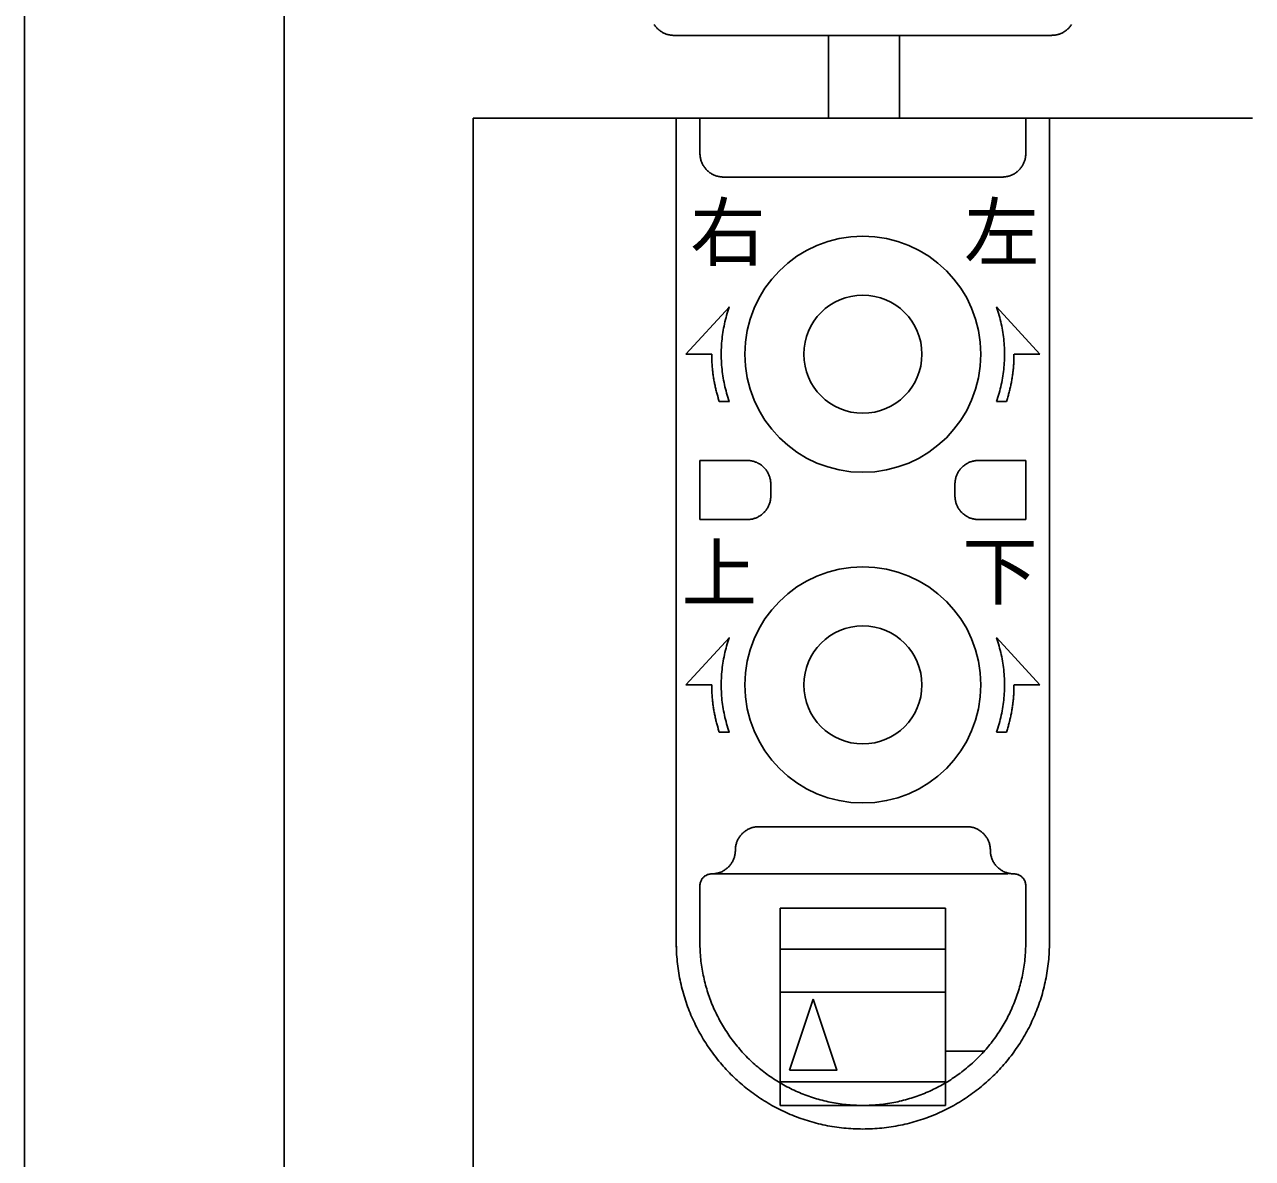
# Model space of a CAD drawing. Units: millimetres, scale not verified. Extents: x -797 to 803, y -560 to 560.
# Drawn here: x -226.8 to -174.8, y 341.8 to 389.8 of the extents above; entities that cross this region are included whole.
import ezdxf
from ezdxf.enums import TextEntityAlignment as Align

# ---------------------------------------------------------------- set-up
doc = ezdxf.new("R2010")
doc.units = ezdxf.units.MM
doc.header["$LTSCALE"] = 4
doc.layers.add('2-0', color=7, linetype='Continuous', lineweight=25)
doc.styles.add('ＭＳ ゴシック', font='')
doc.styles.get('ＭＳ ゴシック').set_extended_font_data('MS Gothic')

msp = doc.modelspace()

# ---------------------------------------------------------------- linework, layer by layer
at = {"layer": '2-0'}
for p, q in [((-226.77, 429.853), (-226.77, 171.197)), ((-215.77, 393.853), (-215.77, 171.197)), ((-199.271, 389.352), (-183.271, 389.352)), ((-192.719, 389.352), (-192.719, 385.853)), ((-189.721, 389.352), (-189.721, 385.853)), ((-207.768, 171.197), (-207.768, 385.853)), ((-207.768, 385.853), (-174.77, 385.853)), ((-199.169, 350.753), (-199.169, 385.853)), ((-199.169, 385.853), (-183.369, 385.853)), ((-198.168, 385.853), (-198.168, 384.355)), ((-184.369, 384.354), (-184.369, 385.852)), ((-183.369, 350.753), (-183.369, 385.853)), ((-197.169, 383.353), (-185.369, 383.353)), ((-198.768, 375.854), (-196.923, 377.854)), ((-183.769, 375.854), (-185.614, 377.854)), ((-198.768, 375.854), (-197.67, 375.854)), ((-183.769, 375.854), (-184.867, 375.854)), ((-197.349, 373.853), (-196.923, 373.853)), ((-185.188, 373.853), (-185.614, 373.853)), ((-198.168, 371.354), (-196.168, 371.354)), ((-198.168, 368.853), (-198.168, 371.353)), ((-186.367, 371.354), (-184.369, 371.354)), ((-184.369, 371.354), (-184.369, 368.854)), ((-195.169, 369.853), (-195.169, 370.352)), ((-187.368, 370.354), (-187.368, 369.853)), ((-198.168, 368.853), (-196.168, 368.853)), ((-186.367, 368.853), (-184.369, 368.853)), ((-198.768, 361.854), (-196.923, 363.855)), ((-183.769, 361.854), (-185.614, 363.855)), ((-198.768, 361.854), (-197.67, 361.854)), ((-183.769, 361.854), (-184.867, 361.854)), ((-197.349, 359.854), (-196.923, 359.854)), ((-185.188, 359.854), (-185.614, 359.854)), ((-195.668, 355.853), (-186.869, 355.853)), ((-197.669, 353.854), (-185.12, 353.854)), ((-198.168, 350.753), (-198.168, 353.354)), ((-184.369, 353.354), (-184.369, 350.753)), ((-187.769, 352.4), (-194.769, 352.4)), ((-194.768, 345.045), (-194.768, 352.4)), ((-187.769, 352.4), (-187.769, 345.045)), ((-194.768, 350.67), (-187.768, 350.67)), ((-187.769, 348.854), (-194.769, 348.854)), ((-193.367, 348.552), (-194.369, 345.55)), ((-187.769, 346.353), (-186.126, 346.353)), ((-194.768, 345.045), (-187.768, 345.045)), ((-194.768, 344.053), (-194.768, 345.045)), ((-187.769, 345.045), (-187.769, 344.053)), ((-194.768, 344.053), (-187.768, 344.053))]:
    msp.add_line(p, q, dxfattribs=at)
msp.add_lwpolyline([(-194.369, 345.551), (-192.368, 345.551), (-193.367, 348.553)], dxfattribs=at)
for centre, radius in [((-191.268, 375.854), 4.999), ((-191.269, 375.854), 2.5), ((-191.268, 361.854), 4.999), ((-191.269, 361.854), 2.5)]:
    msp.add_circle(centre, radius, dxfattribs=at)
for centre, radius, start, end in [((-199.264, 390.355), 1.006, 212.9511, 220.92), ((-199.263, 390.356), 1.007, 220.9169, 228.8625), ((-199.265, 390.353), 1.003, 228.8595, 236.849), ((-199.269, 390.347), 0.996, 236.8479, 244.9398), ((-183.27, 390.352), 1, 294.9821, 303.054), ((-183.273, 390.357), 1.006, 303.0526, 311.0308), ((-183.275, 390.359), 1.008, 311.0277, 318.9723), ((-183.273, 390.357), 1.006, 318.9692, 326.9474), ((-199.272, 390.342), 0.99, 244.9421, 253.1718), ((-199.272, 390.342), 0.991, 253.1789, 261.5458), ((-199.27, 390.356), 1.005, 261.5581, 270.0166), ((-183.269, 390.361), 1.008, 269.9844, 278.4185), ((-183.268, 390.347), 0.995, 278.4302, 286.7696), ((-183.268, 390.347), 0.994, 286.7762, 294.9801), ((-197.155, 384.354), 1.013, 179.9838, 188.3789), ((-185.376, 384.354), 1.008, 351.5815, 0.0156), ((-197.17, 384.352), 0.998, 188.3902, 196.6992), ((-197.172, 384.351), 0.996, 196.7055, 204.89), ((-197.168, 384.353), 1, 204.8919, 212.9561), ((-197.165, 384.355), 1.004, 212.9548, 220.9361), ((-185.372, 384.358), 1.006, 318.9692, 326.9474), ((-185.367, 384.355), 1, 326.946, 335.0179), ((-185.362, 384.352), 0.994, 335.0199, 343.2238), ((-185.363, 384.352), 0.995, 343.2304, 351.5698), ((-197.164, 384.356), 1.005, 220.9333, 228.89), ((-197.166, 384.354), 1.002, 228.8872, 236.884), ((-197.169, 384.348), 0.996, 236.883, 244.9765), ((-197.172, 384.344), 0.991, 244.9789, 253.2034), ((-197.171, 384.345), 0.992, 253.2104, 261.565), ((-197.169, 384.36), 1.007, 261.5771, 270.0171), ((-185.369, 384.361), 1.008, 269.9844, 278.4185), ((-185.367, 384.348), 0.995, 278.4302, 286.7696), ((-185.367, 384.347), 0.994, 286.7762, 294.9801), ((-185.369, 384.352), 1, 294.9821, 303.054), ((-185.373, 384.357), 1.006, 303.0526, 311.0308), ((-185.374, 384.359), 1.008, 311.0277, 318.9723), ((-191.274, 375.852), 5.995, 160.4871, 164.0576), ((-191.263, 375.852), 5.995, 15.9424, 19.5129), ((-191.281, 375.854), 5.987, 167.6157, 171.1625), ((-191.279, 375.853), 5.989, 164.0579, 167.6156), ((-191.258, 375.853), 5.989, 12.3844, 15.9421), ((-191.256, 375.854), 5.987, 8.8375, 12.3843), ((-191.281, 375.854), 5.987, 171.1626, 174.701), ((-191.256, 375.854), 5.987, 5.299, 8.8374), ((-191.28, 375.854), 5.988, 178.2343, 181.7657), ((-191.28, 375.854), 5.988, 174.701, 178.2343), ((-191.257, 375.854), 5.988, 1.7657, 5.299), ((-191.257, 375.854), 5.988, 358.2343, 1.7657), ((-191.252, 375.854), 6.417, 179.9999, 181.6505), ((-191.259, 375.853), 6.41, 181.6504, 183.3019), ((-191.266, 375.853), 6.403, 183.3019, 184.9548), ((-191.28, 375.854), 5.988, 181.7657, 185.299), ((-191.257, 375.854), 5.988, 354.701, 358.2343), ((-191.271, 375.853), 6.403, 355.0452, 356.6981), ((-191.278, 375.853), 6.41, 356.6981, 358.3496), ((-191.285, 375.854), 6.417, 358.3496, 0.0001), ((-191.274, 375.852), 6.396, 184.9548, 186.6097), ((-191.282, 375.851), 6.387, 186.6097, 188.2669), ((-191.291, 375.85), 6.378, 188.2669, 189.9271), ((-191.281, 375.854), 5.987, 185.299, 188.8374), ((-191.281, 375.854), 5.987, 188.8375, 192.3843), ((-191.256, 375.854), 5.987, 347.6157, 351.1625), ((-191.256, 375.854), 5.987, 351.1626, 354.701), ((-191.246, 375.85), 6.378, 350.0729, 351.7331), ((-191.255, 375.851), 6.387, 351.7331, 353.3903), ((-191.263, 375.852), 6.396, 353.3903, 355.0452), ((-191.301, 375.848), 6.368, 189.9271, 191.5906), ((-191.311, 375.846), 6.358, 191.5906, 193.2578), ((-191.279, 375.854), 5.989, 192.3844, 195.9421), ((-191.258, 375.854), 5.989, 344.0578, 347.6156), ((-191.226, 375.846), 6.358, 346.7422, 348.4094), ((-191.236, 375.848), 6.368, 348.4094, 350.0729), ((-191.321, 375.844), 6.347, 193.2578, 194.9292), ((-191.331, 375.841), 6.337, 194.9292, 196.6052), ((-191.34, 375.838), 6.327, 196.6052, 198.2859), ((-191.274, 375.855), 5.995, 195.9424, 199.5129), ((-191.263, 375.855), 5.995, 340.4871, 344.0576), ((-191.197, 375.838), 6.327, 341.7141, 343.3948), ((-191.206, 375.841), 6.337, 343.3948, 345.0708), ((-191.216, 375.844), 6.347, 345.0708, 346.7422), ((-196.167, 370.348), 1.007, 81.5771, 90.0171), ((-196.165, 370.363), 0.992, 73.2104, 81.565), ((-196.165, 370.364), 0.991, 64.9789, 73.2034), ((-186.372, 370.365), 0.991, 106.8045, 115.029), ((-186.372, 370.363), 0.992, 98.4429, 106.7974), ((-186.37, 370.348), 1.007, 89.9908, 98.4307), ((-196.167, 370.36), 0.996, 56.883, 64.9765), ((-196.171, 370.354), 1.002, 48.8872, 56.884), ((-196.173, 370.352), 1.005, 40.9333, 48.89), ((-196.172, 370.352), 1.004, 32.9548, 40.9361), ((-196.168, 370.355), 1, 24.8919, 32.9561), ((-196.165, 370.356), 0.996, 16.7055, 24.89), ((-186.372, 370.357), 0.996, 155.1178, 163.3024), ((-186.369, 370.355), 1, 147.0518, 155.1159), ((-186.365, 370.353), 1.004, 139.0717, 147.053), ((-186.364, 370.352), 1.005, 131.1179, 139.0746), ((-186.366, 370.355), 1.002, 123.1239, 131.1207), ((-186.37, 370.36), 0.996, 115.0314, 123.1249), ((-196.167, 370.356), 0.998, 8.3902, 16.6992), ((-196.182, 370.354), 1.013, 359.9838, 8.3789), ((-186.355, 370.355), 1.013, 171.629, 180.0241), ((-186.37, 370.357), 0.998, 163.3087, 171.6177), ((-196.188, 369.854), 1.019, 351.6468, 0.0188), ((-186.349, 369.855), 1.019, 179.989, 188.3611), ((-196.169, 369.853), 1.001, 319.0316, 327.0376), ((-196.166, 369.851), 0.998, 327.0371, 335.1228), ((-196.165, 369.85), 0.996, 335.1255, 343.3223), ((-196.169, 369.852), 1.001, 343.3292, 351.6352), ((-186.367, 369.852), 1.001, 188.3727, 196.6787), ((-186.372, 369.851), 0.996, 196.6856, 204.8824), ((-186.371, 369.852), 0.998, 204.885, 212.9708), ((-186.368, 369.854), 1.001, 212.9702, 220.9763), ((-196.167, 369.865), 1.012, 269.9821, 278.3849), ((-196.165, 369.848), 0.995, 278.3966, 286.7265), ((-196.164, 369.845), 0.991, 286.7334, 294.9474), ((-196.166, 369.848), 0.995, 294.95, 303.0466), ((-196.168, 369.852), 0.999, 303.046, 311.0573), ((-196.17, 369.854), 1.002, 311.0551, 319.0338), ((-186.367, 369.854), 1.002, 220.974, 228.9528), ((-186.369, 369.852), 0.999, 228.9505, 236.9618), ((-186.371, 369.849), 0.995, 236.9612, 245.0579), ((-186.373, 369.846), 0.991, 245.0605, 253.2745), ((-186.372, 369.849), 0.995, 253.2814, 261.6113), ((-186.37, 369.866), 1.012, 261.623, 270.0258), ((-191.299, 361.857), 5.968, 164.0413, 167.6086), ((-191.304, 361.859), 5.963, 160.4564, 164.0411), ((-191.233, 361.859), 5.963, 15.9589, 19.5436), ((-191.238, 361.857), 5.968, 12.3914, 15.9587), ((-191.292, 361.856), 5.976, 167.6086, 171.161), ((-191.245, 361.856), 5.976, 8.839, 12.3914), ((-191.285, 361.855), 5.983, 171.161, 174.7019), ((-191.252, 361.855), 5.983, 5.2981, 8.839), ((-191.275, 361.854), 5.993, 178.235, 181.765), ((-191.279, 361.854), 5.989, 174.7018, 178.2351), ((-191.258, 361.854), 5.989, 1.7649, 5.2982), ((-191.262, 361.854), 5.993, 358.235, 1.765), ((-191.252, 361.854), 6.417, 179.9999, 181.6505), ((-191.259, 361.854), 6.41, 181.6504, 183.3019), ((-191.266, 361.854), 6.403, 183.3019, 184.9548), ((-191.274, 361.854), 5.994, 181.7649, 185.2961), ((-191.263, 361.854), 5.994, 354.7039, 358.2351), ((-191.271, 361.854), 6.403, 355.0452, 356.6981), ((-191.278, 361.854), 6.41, 356.6981, 358.3496), ((-191.285, 361.854), 6.417, 358.3496, 0.0001), ((-191.274, 361.853), 6.396, 184.9548, 186.6097), ((-191.282, 361.852), 6.387, 186.6097, 188.2669), ((-191.291, 361.85), 6.378, 188.2669, 189.9271), ((-191.275, 361.854), 5.994, 185.296, 188.8327), ((-191.277, 361.853), 5.991, 188.8327, 192.3788), ((-191.26, 361.853), 5.991, 347.6212, 351.1673), ((-191.262, 361.854), 5.994, 351.1673, 354.704), ((-191.246, 361.85), 6.378, 350.0729, 351.7331), ((-191.255, 361.852), 6.387, 351.7331, 353.3903), ((-191.263, 361.853), 6.396, 353.3903, 355.0452), ((-191.301, 361.849), 6.368, 189.9271, 191.5906), ((-191.311, 361.847), 6.358, 191.5906, 193.2578), ((-191.321, 361.844), 6.347, 193.2578, 194.9292), ((-191.279, 361.853), 5.989, 192.3788, 195.9378), ((-191.258, 361.853), 5.989, 344.0621, 347.6212), ((-191.216, 361.844), 6.347, 345.0708, 346.7422), ((-191.226, 361.847), 6.358, 346.7422, 348.4094), ((-191.236, 361.849), 6.368, 348.4094, 350.0729), ((-191.331, 361.842), 6.337, 194.9292, 196.6052), ((-191.34, 361.839), 6.327, 196.6052, 198.2859), ((-191.279, 361.853), 5.989, 195.938, 199.5126), ((-191.257, 361.853), 5.989, 340.4874, 344.062), ((-191.197, 361.839), 6.327, 341.7141, 343.3948), ((-191.206, 361.842), 6.337, 343.3948, 345.0708), ((-195.666, 354.849), 1.004, 122.9548, 130.9361), ((-195.669, 354.853), 1, 114.8919, 122.9561), ((-195.67, 354.857), 0.996, 106.7055, 114.89), ((-195.67, 354.855), 0.998, 98.3902, 106.6992), ((-195.668, 354.84), 1.013, 89.9838, 98.3789), ((-186.869, 354.84), 1.013, 81.6211, 90.0162), ((-186.867, 354.855), 0.998, 73.3008, 81.6098), ((-186.867, 354.857), 0.996, 65.11, 73.2945), ((-186.868, 354.853), 1, 57.0439, 65.1081), ((-186.871, 354.849), 1.004, 49.0639, 57.0452), ((-195.678, 354.856), 0.991, 154.9789, 163.2034), ((-195.674, 354.854), 0.996, 146.883, 154.9765), ((-195.668, 354.851), 1.002, 138.8872, 146.884), ((-195.666, 354.849), 1.005, 130.9333, 138.89), ((-186.871, 354.849), 1.005, 41.11, 49.0667), ((-186.869, 354.851), 1.002, 33.116, 41.1128), ((-186.863, 354.854), 0.996, 25.0235, 33.117), ((-186.859, 354.856), 0.991, 16.7966, 25.0211), ((-197.665, 354.853), 0.998, 343.2934, 351.6082), ((-197.681, 354.855), 1.013, 351.6195, 0.0165), ((-195.662, 354.854), 1.007, 171.5771, 180.0171), ((-195.677, 354.856), 0.992, 163.2104, 171.565), ((-186.86, 354.856), 0.992, 8.435, 16.7896), ((-186.875, 354.854), 1.007, 359.9829, 8.4229), ((-184.856, 354.855), 1.013, 179.9835, 188.3805), ((-184.871, 354.853), 0.998, 188.3918, 196.7066), ((-197.671, 354.857), 1.005, 311.0606, 319.0272), ((-197.67, 354.856), 1.003, 319.0246, 327.0173), ((-197.667, 354.854), 0.999, 327.0162, 335.0914), ((-197.663, 354.852), 0.995, 335.0935, 343.2869), ((-184.874, 354.852), 0.995, 196.7131, 204.9066), ((-184.87, 354.854), 0.999, 204.9086, 212.9838), ((-184.867, 354.856), 1.003, 212.9827, 220.9754), ((-184.865, 354.857), 1.005, 220.9728, 228.9394), ((-197.668, 353.353), 0.501, 146.998, 155.0442), ((-197.665, 353.351), 0.504, 139.0471, 147), ((-197.664, 353.35), 0.505, 131.126, 139.0508), ((-197.666, 353.352), 0.503, 123.1612, 131.1296), ((-197.668, 353.355), 0.499, 115.0876, 123.163), ((-197.67, 353.359), 0.495, 106.8627, 115.0858), ((-197.67, 353.36), 0.494, 98.4814, 106.8561), ((-197.669, 353.354), 0.499, 89.9855, 98.4693), ((-197.669, 354.868), 1.014, 269.9817, 278.3927), ((-197.666, 354.851), 0.997, 278.4047, 286.7412), ((-197.666, 354.848), 0.994, 286.7483, 294.9646), ((-197.667, 354.851), 0.998, 294.9673, 303.0609), ((-197.67, 354.855), 1.002, 303.0602, 311.0631), ((-184.867, 354.855), 1.002, 228.9369, 236.9398), ((-184.87, 354.851), 0.998, 236.9391, 245.0327), ((-184.871, 354.848), 0.994, 245.0354, 253.2517), ((-184.87, 354.851), 0.997, 253.2588, 261.5953), ((-184.868, 354.868), 1.014, 261.6073, 270.0183), ((-184.868, 353.354), 0.499, 81.5307, 90.0145), ((-184.867, 353.36), 0.494, 73.1439, 81.5186), ((-184.867, 353.359), 0.495, 64.9142, 73.1373), ((-184.869, 353.355), 0.499, 56.837, 64.9124), ((-184.871, 353.352), 0.503, 48.8704, 56.8388), ((-184.873, 353.35), 0.505, 40.9492, 48.874), ((-184.872, 353.351), 0.504, 33, 40.9529), ((-184.869, 353.353), 0.501, 24.9558, 33.002), ((-197.666, 353.354), 0.502, 171.5749, 180.0136), ((-197.671, 353.354), 0.497, 163.2346, 171.5636), ((-197.671, 353.354), 0.497, 155.0454, 163.2286), ((-184.866, 353.354), 0.497, 16.7714, 24.9546), ((-184.866, 353.354), 0.497, 8.4364, 16.7654), ((-184.871, 353.354), 0.502, 359.9864, 8.4251), ((-191.144, 350.953), 8.026, 179.9975, 182.9004), ((-191.215, 350.95), 7.955, 182.901, 185.7989), ((-191.154, 350.953), 7.014, 179.9975, 182.8992), ((-191.216, 350.95), 6.952, 182.8998, 185.7963), ((-191.321, 350.951), 6.952, 354.2036, 357.1002), ((-191.383, 350.955), 7.014, 357.1008, 0.0024), ((-191.326, 350.95), 7.958, 354.2017, 357.0994), ((-191.398, 350.953), 8.031, 357.1, 0.0025), ((-191.266, 350.945), 7.903, 185.7995, 188.6888), ((-191.261, 350.946), 6.907, 185.7968, 188.6848), ((-191.276, 350.947), 6.907, 351.315, 354.2031), ((-191.273, 350.944), 7.905, 351.3117, 354.2011), ((-191.301, 350.939), 7.868, 188.6892, 191.5671), ((-191.291, 350.941), 6.876, 188.6853, 191.5618), ((-191.309, 350.938), 6.858, 191.5622, 194.4251), ((-191.228, 350.939), 6.858, 345.5745, 348.4375), ((-191.246, 350.942), 6.876, 348.4379, 351.3146), ((-191.237, 350.939), 7.869, 348.433, 351.3112), ((-191.322, 350.935), 7.847, 191.5675, 194.4318), ((-191.33, 350.933), 7.838, 194.4321, 197.2811), ((-191.317, 350.936), 6.85, 194.4254, 197.2731), ((-191.22, 350.937), 6.849, 342.7263, 345.5742), ((-191.206, 350.932), 7.837, 342.7177, 345.5675), ((-191.216, 350.935), 7.847, 345.5678, 348.4326), ((-191.33, 350.933), 7.838, 197.2814, 200.1142), ((-191.317, 350.936), 6.85, 197.2733, 200.1049), ((-191.311, 350.938), 6.857, 200.1051, 202.9203), ((-191.226, 350.939), 6.856, 337.0787, 339.8941), ((-191.22, 350.937), 6.85, 339.8943, 342.7261), ((-191.206, 350.932), 7.837, 339.8837, 342.7174), ((-191.323, 350.936), 7.846, 200.1144, 202.9308), ((-191.3, 350.942), 6.868, 202.9204, 205.7195), ((-191.288, 350.948), 6.881, 205.7196, 208.5035), ((-191.248, 350.949), 6.881, 331.495, 334.2791), ((-191.236, 350.943), 6.867, 334.2792, 337.0786), ((-191.213, 350.935), 7.844, 337.0661, 339.8835), ((-191.311, 350.941), 7.858, 202.9309, 205.7312), ((-191.297, 350.948), 7.875, 205.7312, 208.5161), ((-191.275, 350.955), 6.896, 208.5035, 211.2734), ((-191.262, 350.963), 6.911, 211.2734, 214.0311), ((-191.274, 350.964), 6.91, 325.9668, 328.7248), ((-191.261, 350.956), 6.896, 328.7248, 331.495), ((-191.238, 350.946), 7.872, 331.4786, 334.2646), ((-191.224, 350.939), 7.856, 334.2647, 337.066), ((-191.281, 350.956), 7.892, 208.5161, 211.2869), ((-191.267, 350.965), 7.909, 211.2869, 214.0454), ((-191.252, 350.97), 6.924, 214.031, 216.7785), ((-191.285, 350.971), 6.924, 323.2191, 325.9669), ((-191.268, 350.963), 7.906, 325.9471, 328.7067), ((-191.253, 350.955), 7.889, 328.7067, 331.4786), ((-191.254, 350.974), 7.925, 214.0453, 216.7935), ((-191.243, 350.977), 6.935, 216.7784, 219.5181), ((-191.237, 350.981), 6.942, 219.518, 222.2524), ((-191.299, 350.982), 6.942, 317.7447, 320.4794), ((-191.293, 350.978), 6.934, 320.4792, 323.2192), ((-191.281, 350.972), 7.922, 323.1979, 325.9472), ((-191.243, 350.981), 7.938, 216.7934, 219.5336), ((-191.236, 350.987), 7.947, 219.5334, 222.2682), ((-191.235, 350.984), 6.946, 222.2522, 224.984), ((-191.235, 350.983), 6.945, 224.9839, 227.7158), ((-191.238, 350.98), 6.941, 227.7157, 230.4505), ((-191.299, 350.981), 6.941, 309.5458, 312.2809), ((-191.302, 350.985), 6.945, 312.2807, 315.0129), ((-191.302, 350.985), 6.945, 315.0128, 317.7448), ((-191.298, 350.986), 7.944, 317.7213, 320.457), ((-191.291, 350.98), 7.935, 320.4569, 323.1981), ((-191.233, 350.99), 7.951, 222.2681, 225.0001), ((-191.233, 350.99), 7.951, 224.9999, 227.7319), ((-191.243, 350.973), 6.932, 230.4504, 233.1909), ((-191.25, 350.964), 6.92, 233.1908, 235.9394), ((-191.287, 350.966), 6.921, 304.0567, 306.8054), ((-191.293, 350.975), 6.932, 306.8053, 309.5459), ((-191.302, 350.989), 7.949, 312.2562, 314.9889), ((-191.302, 350.989), 7.949, 314.9887, 317.7215), ((-191.236, 350.987), 7.947, 227.7318, 230.4666), ((-191.242, 350.98), 7.938, 230.4664, 233.2066), ((-191.258, 350.952), 6.906, 235.9393, 238.6984), ((-191.266, 350.939), 6.891, 238.6983, 241.4699), ((-191.274, 350.925), 6.875, 241.4699, 244.2557), ((-191.263, 350.928), 6.876, 295.7403, 298.526), ((-191.271, 350.941), 6.892, 298.526, 301.2976), ((-191.279, 350.954), 6.907, 301.2976, 304.0567), ((-191.294, 350.98), 7.937, 306.7808, 309.5212), ((-191.299, 350.986), 7.945, 309.5211, 312.2563), ((-191.249, 350.97), 7.925, 233.2065, 235.9547), ((-191.258, 350.957), 7.909, 235.9546, 238.7131), ((-191.28, 350.912), 6.861, 244.2558, 247.057), ((-191.285, 350.902), 6.849, 247.0572, 249.8747), ((-191.287, 350.895), 6.842, 249.8749, 252.7091), ((-191.287, 350.894), 6.841, 252.7093, 255.5598), ((-191.286, 350.902), 6.849, 255.5601, 258.4258), ((-191.252, 350.905), 6.851, 281.5715, 284.4368), ((-191.25, 350.898), 6.843, 284.4371, 287.2872), ((-191.25, 350.898), 6.844, 287.2874, 290.1213), ((-191.253, 350.904), 6.851, 290.1215, 292.9389), ((-191.257, 350.915), 6.862, 292.939, 295.7402), ((-191.278, 350.957), 7.91, 301.2742, 304.0326), ((-191.287, 350.97), 7.924, 304.0326, 306.7808), ((-191.267, 350.942), 7.892, 238.7131, 241.4839), ((-191.275, 350.927), 7.875, 241.4839, 244.2688), ((-191.282, 350.912), 7.858, 244.2688, 247.0691), ((-191.282, 350.919), 6.867, 258.4262, 261.3057), ((-191.277, 350.95), 6.898, 261.3062, 264.1972), ((-191.273, 350.995), 6.943, 264.1977, 267.0972), ((-191.27, 351.057), 7.005, 267.0978, 270.0025), ((-191.268, 351.062), 7.009, 269.9975, 272.9013), ((-191.265, 350.999), 6.946, 272.9019, 275.8008), ((-191.261, 350.954), 6.901, 275.8013, 278.6917), ((-191.256, 350.923), 6.87, 278.6921, 281.5711), ((-191.255, 350.914), 7.861, 292.9196, 295.7192), ((-191.262, 350.928), 7.876, 295.7193, 298.5037), ((-191.27, 350.943), 7.893, 298.5037, 301.2743), ((-191.287, 350.9), 7.846, 247.0692, 249.8856), ((-191.29, 350.893), 7.838, 249.8858, 252.7186), ((-191.29, 350.893), 7.838, 252.7189, 255.5679), ((-191.288, 350.902), 7.847, 255.5682, 258.4325), ((-191.284, 350.922), 7.868, 258.4329, 261.3108), ((-191.254, 350.927), 7.872, 278.684, 281.5604), ((-191.25, 350.906), 7.851, 281.5608, 284.4236), ((-191.248, 350.896), 7.841, 284.4239, 287.2717), ((-191.248, 350.896), 7.841, 287.272, 290.1038), ((-191.25, 350.903), 7.848, 290.104, 292.9195), ((-191.279, 350.957), 7.903, 261.3112, 264.2006), ((-191.273, 351.009), 7.955, 264.2011, 267.099), ((-191.27, 351.08), 8.026, 267.0996, 270.0025), ((-191.268, 351.085), 8.031, 269.9975, 272.8986), ((-191.265, 351.014), 7.96, 272.8992, 275.7953), ((-191.259, 350.962), 7.908, 275.7959, 278.6836)]:
    msp.add_arc(centre, radius, start, end, dxfattribs=at)

# ---------------------------------------------------------------- texts
at = {"layer": '2-0', "style": 'ＭＳ ゴシック'}
for s, p in [('右', (-198.581, 379.14)), ('左', (-186.981, 379.14)), ('上', (-198.952, 364.712)), ('下', (-187.065, 364.793))]:
    msp.add_text(s, height=2.346, dxfattribs=at).set_placement(p, align=Align.BOTTOM_LEFT)

doc.saveas('drawing.dxf')
